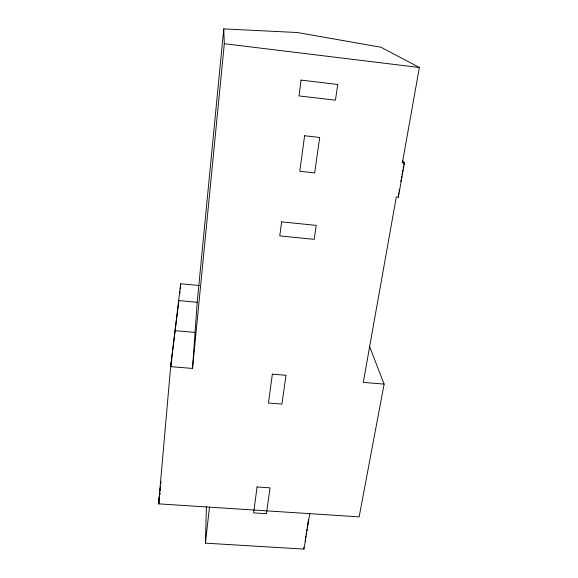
<?xml version="1.0" encoding="UTF-8"?>
<svg xmlns="http://www.w3.org/2000/svg" width="578" height="578" viewBox="0 0 578 578"><rect width="100%" height="100%" fill="white"/><g stroke="black" fill="none" stroke-linecap="round" stroke-linejoin="round"><path stroke-width="0.87" d="M309.743 513.654L303.963 549.1L205.421 543.147L206.425 506.22M197.199 302.258L178.927 300.611L170.655 366.647L192.517 368.432L197.199 302.258L223.744 28.9L297.403 32.527L381.018 47.259L419.375 67.503L402.411 162.729L404.477 162.953L398.343 197.199L396.306 196.99L363.273 382.39L384.117 384.095L359.148 516.862L158.625 503.85L170.655 366.647L180.683 283.784L199.381 285.503M179.881 293.508L180.025 291.745M180.249 289.087L180.683 283.784M192.517 368.432L224.307 43.704L223.744 28.9M159.86 493.164L158.625 503.85L159.853 492.181M160.041 490.39L160.417 486.799M160.706 484.104L160.987 481.409M158.625 503.85L159.831 493.135M160.431 487.781L160.128 490.462L160.373 488.706M205.421 543.147L209.489 507.152M305.834 536.059L305.242 541.239M306.116 534.325L306.398 532.584M306.68 530.842L306.969 529.101M307.25 527.367L308.529 519.535L308.652 520.352M170.655 366.647L171.89 359.624M398.336 195.342L398.343 197.199M398.466 194.591L398.784 192.85M399.095 191.101L399.405 189.36M400.807 181.506L401.125 179.765M401.435 178.017L401.746 176.276M402.057 174.527L402.837 170.17M403.148 168.422L403.466 166.681M403.776 164.932L404.188 162.635L402.129 162.411L402.411 162.729M175.163 330.688L195.068 332.408M224.307 43.704L419.375 67.503M402.367 160.655L404.477 162.953M369.458 346.2L384.117 384.095M303.71 547.315L303.963 549.1M281.594 221.88L279.766 235.918L314.208 239.335L316.238 225.377L281.594 221.88M301.059 80.104L298.985 95.919L335.435 100.167L337.733 84.46L301.059 80.104M257.094 486.965L253.59 512.881L266.4 513.712L270.063 487.846L257.094 486.965M272.354 374.161L268.452 403.003L281.934 404.058L286.016 375.281L272.354 374.161M304.599 135.758L299.787 171.29L314.685 172.887L319.706 137.448L304.599 135.758"/></g></svg>
